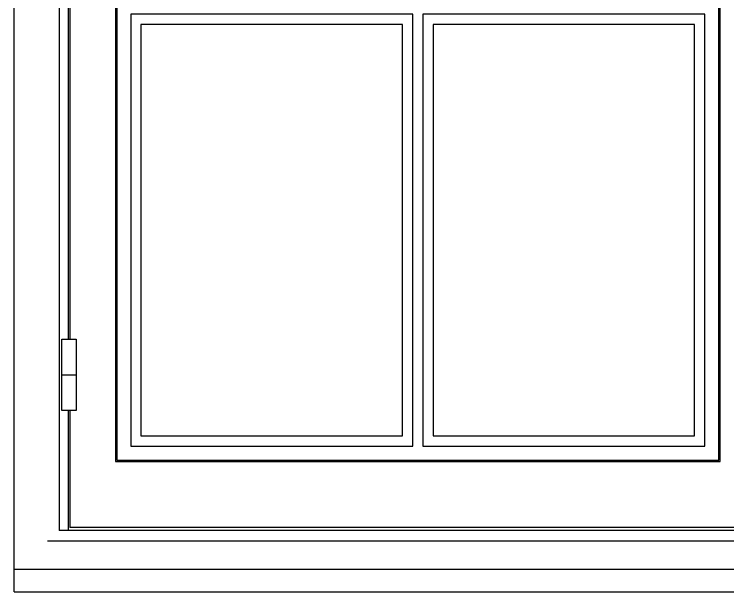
# Model space of a CAD drawing. Header units: millimetres. Extents: x 2806 to 10642, y -276 to 6064.
# Drawn here: x 5314 to 6015, y 3324 to 3891 of the extents above; entities that cross this region are included whole.
import ezdxf

# ---------------------------------------------------------------- set-up
doc = ezdxf.new("R2010")
doc.units = ezdxf.units.MM
doc.layers.get('0').update_dxf_attribs({"color": 250})
doc.layers.add('wall', color=5, linetype='Continuous')

msp = doc.modelspace()

# ---------------------------------------------------------------- linework, layer by layer
for p, q in [((5313.78495735, 3324.47325006), (5313.78495735, 5760.47325006)), ((5357.78495735, 5709.47325006), (5357.78495735, 3384.47325006)), ((5413.28495735, 5642.47325006), (5413.28495735, 3452.47325006)), ((5414.53495735, 5641.22325006), (5414.53495735, 3453.72325006)), ((6006.03495735, 3453.72325006), (6006.03495735, 5641.22325006)), ((6007.28495735, 3452.47325006), (6007.28495735, 5642.47325006)), ((5366.78495735, 4175.47325006), (5366.78495735, 3572.47325006)), ((5368.28495735, 4175.47325006), (5368.28495735, 3572.47325006)), ((5705.28495735, 3891.47325006), (5428.28495735, 3891.47325006)), ((5428.28495735, 3891.47325006), (5428.28495735, 3467.47325006)), ((5705.28495735, 3467.47325006), (5705.28495735, 3891.47325006)), ((5992.28495735, 3891.47325006), (5715.28495735, 3891.47325006)), ((5715.28495735, 3891.47325006), (5715.28495735, 3467.47325006)), ((5992.28495735, 3467.47325006), (5992.28495735, 3891.47325006)), ((5695.28495735, 3881.47325006), (5438.28495735, 3881.47325006)), ((5438.28495735, 3881.47325006), (5438.28495735, 3477.47325006)), ((5695.28495735, 3477.47325006), (5695.28495735, 3881.47325006)), ((5982.28495735, 3881.47325006), (5725.28495735, 3881.47325006)), ((5725.28495735, 3881.47325006), (5725.28495735, 3477.47325006)), ((5982.28495735, 3477.47325006), (5982.28495735, 3881.47325006)), ((5360.53495735, 3502.47325006), (5360.53495735, 3572.47325006)), ((5360.53495735, 3572.47325006), (5374.53495735, 3572.47325006)), ((5374.53495735, 3572.47325006), (5374.53495735, 3502.47325006)), ((5360.53495735, 3537.47325006), (5374.53495735, 3537.47325006)), ((5374.53495735, 3502.47325006), (5360.53495735, 3502.47325006)), ((5366.78495735, 3502.47325006), (5366.78495735, 3384.47325006)), ((5368.28495735, 3502.47325006), (5368.28495735, 3387.47325006)), ((5438.28495735, 3477.47325006), (5695.28495735, 3477.47325006)), ((5725.28495735, 3477.47325006), (5982.28495735, 3477.47325006)), ((5428.28495735, 3467.47325006), (5705.28495735, 3467.47325006)), ((5715.28495735, 3467.47325006), (5992.28495735, 3467.47325006)), ((5413.28495735, 3452.47325006), (6007.28495735, 3452.47325006)), ((5414.53495735, 3453.72325006), (6006.03495735, 3453.72325006)), ((6744.28495735, 3387.47325006), (5368.28495735, 3387.47325006)), ((6754.78495735, 3384.47325006), (5357.78495735, 3384.47325006)), ((5313.78495735, 3346.47325006), (6798.78495735, 3346.47325006)), ((5313.78495735, 3324.47325006), (6798.78495735, 3324.47325006))]:
    msp.add_line(p, q)
at = {"layer": 'wall'}
msp.add_line((5346.28495735, 3374.47325006), (6766.28495735, 3374.47325006), dxfattribs=at)

doc.saveas('drawing.dxf')
